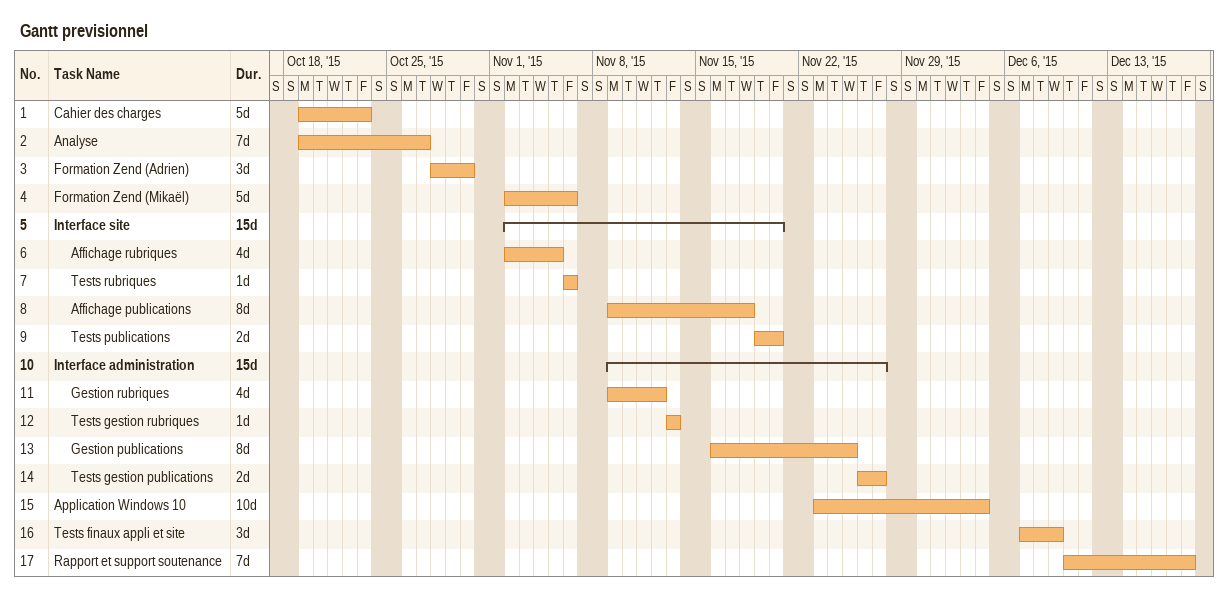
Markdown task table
Gantt previsionnel

| ID | Level | Task | Duration | Start | Finish |
|---|---|---|---|---|---|
| 1 | 1 | Cahier des charges | 5d | 2015-10-19 | 2015-10-23 |
| 2 | 1 | Analyse | 7d | 2015-10-19 | 2015-10-27 |
| 3 | 1 | Formation Zend (Adrien) | 3d | 2015-10-28 | 2015-10-30 |
| 4 | 1 | Formation Zend (Mikaël) | 5d | 2015-11-02 | 2015-11-06 |
| 5 | 1 | **Interface site** | 15d | 2015-11-02 | 2015-11-20 |
| 6 | 2 | Affichage rubriques | 4d | 2015-11-02 | 2015-11-05 |
| 7 | 2 | Tests rubriques | 1d | 2015-11-06 | 2015-11-06 |
| 8 | 2 | Affichage publications | 8d | 2015-11-09 | 2015-11-18 |
| 9 | 2 | Tests publications | 2d | 2015-11-19 | 2015-11-20 |
| 10 | 1 | **Interface administration** | 15d | 2015-11-09 | 2015-11-27 |
| 11 | 2 | Gestion rubriques | 4d | 2015-11-09 | 2015-11-12 |
| 12 | 2 | Tests gestion rubriques | 1d | 2015-11-13 | 2015-11-13 |
| 13 | 2 | Gestion publications | 8d | 2015-11-16 | 2015-11-25 |
| 14 | 2 | Tests gestion publications | 2d | 2015-11-26 | 2015-11-27 |
| 15 | 1 | Application Windows 10 | 10d | 2015-11-23 | 2015-12-04 |
| 16 | 1 | Tests finaux appli et site | 3d | 2015-12-07 | 2015-12-09 |
| 17 | 1 | Rapport et support soutenance | 7d | 2015-12-10 | 2015-12-18 |
